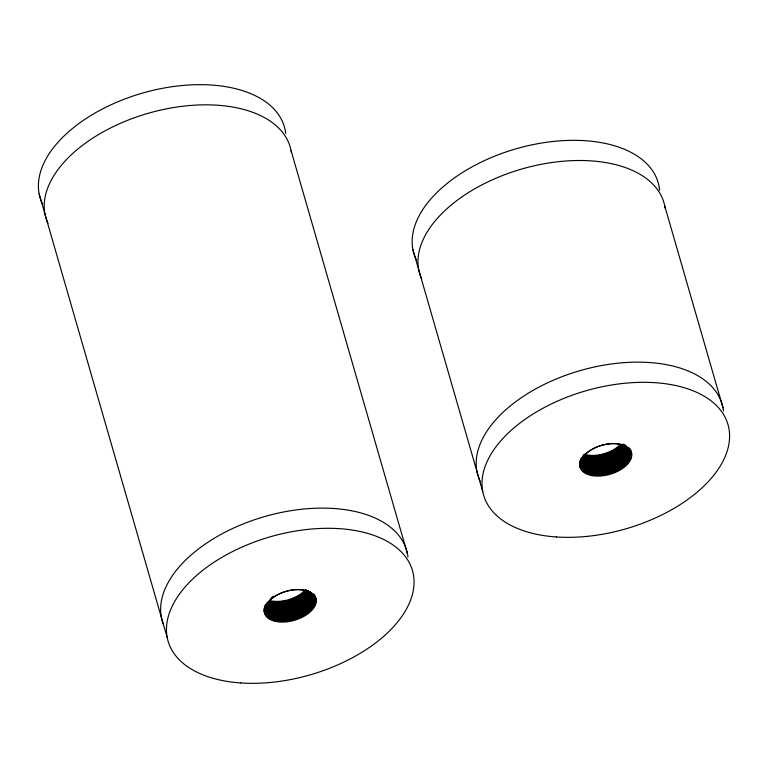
<?xml version="1.0" encoding="UTF-8"?>
<svg xmlns="http://www.w3.org/2000/svg" width="768" height="768" viewBox="0 0 768 768"><rect width="100%" height="100%" fill="white"/><g stroke="black" fill="none" stroke-linecap="round" stroke-linejoin="round"><path stroke-width="1.15" d="M305.933 591.821L301.306 595.661A26.707 15.091 -16.1 0 1 269.664 602.362M303.398 602.918L305.712 600.998M305.146 608.966L306.691 607.69M621.485 445.834L616.848 449.683A26.707 15.091 -16.1 0 1 585.216 456.384M621.466 462.346L623.011 461.069M664.79 206.16L722.995 407.808M412.934 249.706L482.774 491.683M291.043 150.499L407.453 553.795M39.187 194.045L167.232 637.67M42.634 204.221A127.181 71.856 -16.1 0 1 141.85 93.274A127.181 71.856 -16.1 0 1 285.725 133.536M47.99 223.402A127.181 71.856 -16.1 0 1 147.667 113.443A127.181 71.856 -16.1 0 1 291.408 152.621M163.536 624.72A127.181 71.856 -16.1 0 1 266.822 515.952A127.181 71.856 -16.1 0 1 407.952 556.992M304.915 591.274A26.707 15.091 -16.1 0 1 301.805 593.846M300.95 594.451A26.707 15.091 -16.1 0 1 296.208 597.206M294.163 598.157A26.707 15.091 -16.1 0 1 290.918 599.414M286.454 600.71A26.707 15.091 -16.1 0 1 278.563 601.872M274.262 601.862A26.707 15.091 -16.1 0 1 272.208 601.67M306.182 589.891A25.181 14.227 -16.1 0 1 270.326 601.43M304.694 590.515A25.181 14.227 -16.1 0 1 270.096 600.624M315.667 597.552A26.707 15.091 -16.1 0 1 311.174 609.965L306.538 613.814A26.707 15.091 -16.1 0 1 277.795 621.024A26.707 15.091 -16.1 0 1 264.134 608.467M264.355 607.421A26.707 15.091 -16.1 0 1 265.67 604.224M271.814 597.427A26.707 15.091 -16.1 0 1 273.494 596.198M313.68 594.058A26.707 15.091 -16.1 0 1 315.331 596.621M315.667 600.739A26.707 15.091 -16.1 0 1 314.678 603.917M274.675 619.709A26.707 15.091 -16.1 0 1 271.546 618.739M268.675 617.29A26.707 15.091 -16.1 0 1 266.122 615.149M311.779 593.539A25.181 14.227 -16.1 0 1 293.568 617.914A25.181 14.227 -16.1 0 1 265.536 606.701M270.336 599.021A25.181 14.227 -16.1 0 1 271.872 597.658M305.395 589.949A25.181 14.227 -16.1 0 1 308.554 591.206M309.466 591.725A25.181 14.227 -16.1 0 1 311.088 592.896M309.782 592.512A26.707 15.091 -16.1 0 1 307.104 595.853L302.467 599.693A26.707 15.091 -16.1 0 1 266.755 605.021M308.63 592.09A25.181 14.227 -16.1 0 1 267.178 603.888M308.4 591.283A25.181 14.227 -16.1 0 1 266.938 603.082M313.93 596.544A26.707 15.091 -16.1 0 1 309.427 603.917L304.8 607.757A26.707 15.091 -16.1 0 1 266.218 611.386M312.778 594.653A25.181 14.227 -16.1 0 1 293.51 612.23A25.181 14.227 -16.1 0 1 266.275 609.619M312.547 593.846A25.181 14.227 -16.1 0 1 293.28 611.424A25.181 14.227 -16.1 0 1 266.045 608.813M313.786 603.763A26.707 15.091 -16.1 0 1 310.589 607.949L305.962 611.798A26.707 15.091 -16.1 0 1 269.366 616.685M313.382 595.277A25.181 14.227 -16.1 0 1 294.682 616.262A25.181 14.227 -16.1 0 1 265.488 610.694M313.498 595.565A25.181 14.227 -16.1 0 1 293.482 615.754A25.181 14.227 -16.1 0 1 265.258 609.888M308.621 591.341A26.707 15.091 -16.1 0 1 306.518 593.837L301.882 597.677A26.707 15.091 -16.1 0 1 267.12 603.408M306.758 591.907A25.181 14.227 -16.1 0 1 267.571 602.333M306.528 591.101A25.181 14.227 -16.1 0 1 268.397 601.949M312.038 597.715A26.707 15.091 -16.1 0 1 308.842 601.901L304.214 605.741A26.707 15.091 -16.1 0 1 267.619 610.637M266.582 610.032A26.707 15.091 -16.1 0 1 264.778 608.65M312.115 593.53A25.181 14.227 -16.1 0 1 292.205 610.435A25.181 14.227 -16.1 0 1 265.69 607.603M311.702 593.635A25.181 14.227 -16.1 0 1 291.245 609.85A25.181 14.227 -16.1 0 1 265.459 606.797M313.2 601.747A26.707 15.091 -16.1 0 1 310.013 605.933L305.376 609.773A26.707 15.091 -16.1 0 1 268.781 614.669M313.363 596.669A25.181 14.227 -16.1 0 1 292.147 614.822A25.181 14.227 -16.1 0 1 265.402 609.725M313.123 595.862A25.181 14.227 -16.1 0 1 291.917 614.016A25.181 14.227 -16.1 0 1 265.171 608.918M310.877 593.683A26.707 15.091 -16.1 0 1 307.68 597.869L303.053 601.709A26.707 15.091 -16.1 0 1 266.448 606.605M310.166 592.253A25.181 14.227 -16.1 0 1 290.314 606.624A25.181 14.227 -16.1 0 1 265.997 604.819M309.936 591.446A25.181 14.227 -16.1 0 1 291.533 605.376A25.181 14.227 -16.1 0 1 267.523 605.098M311.453 595.699A26.707 15.091 -16.1 0 1 308.266 599.885L303.629 603.725A26.707 15.091 -16.1 0 1 267.917 609.053M310.742 594.269A25.181 14.227 -16.1 0 1 290.16 608.842A25.181 14.227 -16.1 0 1 265.805 606.23M310.512 593.462A25.181 14.227 -16.1 0 1 290.659 607.834A25.181 14.227 -16.1 0 1 266.342 606.029M416.381 259.891A127.181 71.856 -16.1 0 1 516.518 148.675A127.181 71.856 -16.1 0 1 659.587 190.282M421.738 279.072A127.181 71.856 -16.1 0 1 521.424 169.104A127.181 71.856 -16.1 0 1 665.155 208.291M480.403 481.699A127.181 71.856 -16.1 0 1 579.619 370.752A127.181 71.856 -16.1 0 1 723.494 411.014M620.458 445.296A26.707 15.091 -16.1 0 1 618.182 447.245M613.738 450.182A26.707 15.091 -16.1 0 1 611.76 451.229M610.742 451.718A26.707 15.091 -16.1 0 1 599.722 455.213M597.466 455.578A26.707 15.091 -16.1 0 1 593.002 455.933M589.805 455.875A26.707 15.091 -16.1 0 1 587.75 455.683M621.13 444.634A25.181 14.227 -16.1 0 1 585.878 455.453M620.237 444.538A25.181 14.227 -16.1 0 1 585.638 454.646M631.21 451.565A26.707 15.091 -16.1 0 1 626.717 463.987L622.09 467.827A26.707 15.091 -16.1 0 1 590.448 474.528A26.707 15.091 -16.1 0 1 581.213 458.246M582.941 455.712A26.707 15.091 -16.1 0 1 584.41 454.061M622.8 444.125A26.707 15.091 -16.1 0 1 625.632 445.334M629.232 448.08A26.707 15.091 -16.1 0 1 630.874 450.643M590.218 473.722A26.707 15.091 -16.1 0 1 587.088 472.752M585.254 471.917A26.707 15.091 -16.1 0 1 583.277 470.65M581.011 468.355A26.707 15.091 -16.1 0 1 580.013 466.598M627.331 447.562A25.181 14.227 -16.1 0 1 611.53 471.168A25.181 14.227 -16.1 0 1 580.848 463.699M580.906 461.635A25.181 14.227 -16.1 0 1 581.347 459.802M581.693 458.88A25.181 14.227 -16.1 0 1 582.643 457.027M625.018 445.738A25.181 14.227 -16.1 0 1 626.64 446.909M625.834 445.69A26.707 15.091 -16.1 0 1 622.646 449.866L618.01 453.715A26.707 15.091 -16.1 0 1 582.307 459.043M624.173 446.102A25.181 14.227 -16.1 0 1 582.72 457.901M616.896 453.494A26.707 15.091 -16.1 0 1 615.014 454.618M623.942 445.296A25.181 14.227 -16.1 0 1 583.469 457.565M627.658 454.598A26.707 15.091 -16.1 0 1 624.97 457.939L620.342 461.779A26.707 15.091 -16.1 0 1 583.747 466.666M628.32 448.666A25.181 14.227 -16.1 0 1 609.062 466.253A25.181 14.227 -16.1 0 1 581.818 463.642M628.09 447.859A25.181 14.227 -16.1 0 1 608.822 465.446A25.181 14.227 -16.1 0 1 581.587 462.835M629.328 457.786A26.707 15.091 -16.1 0 1 626.141 461.971L621.504 465.811A26.707 15.091 -16.1 0 1 584.909 470.707M628.925 449.299A25.181 14.227 -16.1 0 1 610.224 470.285A25.181 14.227 -16.1 0 1 581.03 464.717M614.477 468.71A26.707 15.091 -16.1 0 1 609.024 470.678M629.04 449.587A25.181 14.227 -16.1 0 1 609.024 469.776A25.181 14.227 -16.1 0 1 580.8 463.91M624.173 445.363A26.707 15.091 -16.1 0 1 622.061 447.85L617.434 451.699A26.707 15.091 -16.1 0 1 582.672 457.43M622.31 445.93A25.181 14.227 -16.1 0 1 583.123 456.355M622.07 445.123A25.181 14.227 -16.1 0 1 583.939 455.971M628.896 448.541A26.707 15.091 -16.1 0 1 627.581 451.738M627.072 452.582A26.707 15.091 -16.1 0 1 624.394 455.923L619.757 459.763A26.707 15.091 -16.1 0 1 583.162 464.65M627.658 447.542A25.181 14.227 -16.1 0 1 607.757 464.458A25.181 14.227 -16.1 0 1 581.242 461.616M627.254 447.648A25.181 14.227 -16.1 0 1 606.787 463.872A25.181 14.227 -16.1 0 1 581.002 460.81M628.742 455.77A26.707 15.091 -16.1 0 1 625.555 459.955L620.928 463.795A26.707 15.091 -16.1 0 1 585.216 469.123M628.906 450.682A25.181 14.227 -16.1 0 1 607.699 468.845A25.181 14.227 -16.1 0 1 580.954 463.738M612.835 467.136A26.707 15.091 -16.1 0 1 609.552 468.317M628.454 447.571A25.181 14.227 -16.1 0 1 609.408 467.462A25.181 14.227 -16.1 0 1 580.714 462.931M626.419 447.706A26.707 15.091 -16.1 0 1 623.232 451.882L618.595 455.731A26.707 15.091 -16.1 0 1 582.883 461.059M625.709 446.266A25.181 14.227 -16.1 0 1 605.856 460.637A25.181 14.227 -16.1 0 1 581.539 458.842M618.365 454.925A26.707 15.091 -16.1 0 1 616.55 456.077M625.478 445.459A25.181 14.227 -16.1 0 1 605.626 459.83A25.181 14.227 -16.1 0 1 581.309 458.035M627.005 449.722A26.707 15.091 -16.1 0 1 623.808 453.907L619.181 457.747A26.707 15.091 -16.1 0 1 587.539 464.448M586.464 464.17A26.707 15.091 -16.1 0 1 583.469 463.075M626.294 448.282A25.181 14.227 -16.1 0 1 604.973 463.046A25.181 14.227 -16.1 0 1 580.656 459.6M626.064 447.475A25.181 14.227 -16.1 0 1 606.202 461.846A25.181 14.227 -16.1 0 1 581.885 460.051M240.806 682.944A127.181 71.856 -16.1 0 0 413.27 573.955A127.181 71.856 -16.1 0 0 216.672 560.534A127.181 71.856 -16.1 0 0 240.806 682.944M275.136 621.322A26.707 15.091 -16.1 0 0 316.128 602.352A26.707 15.091 -16.1 0 0 279.485 593.76A26.707 15.091 -16.1 0 0 275.136 621.322M277.21 619.92A25.181 14.227 -16.1 0 0 314.525 600.701A25.181 14.227 -16.1 0 0 278.323 594.403A25.181 14.227 -16.1 0 0 277.21 619.92M556.349 536.966A127.181 71.856 -16.1 0 0 728.813 427.978A127.181 71.856 -16.1 0 0 532.214 414.557A127.181 71.856 -16.1 0 0 556.349 536.966M590.688 475.334A26.707 15.091 -16.1 0 0 631.67 456.374A26.707 15.091 -16.1 0 0 595.027 447.782A26.707 15.091 -16.1 0 0 590.688 475.334M592.752 473.942A25.181 14.227 -16.1 0 0 630.067 454.714A25.181 14.227 -16.1 0 0 593.866 448.416A25.181 14.227 -16.1 0 0 592.752 473.942"/></g></svg>
